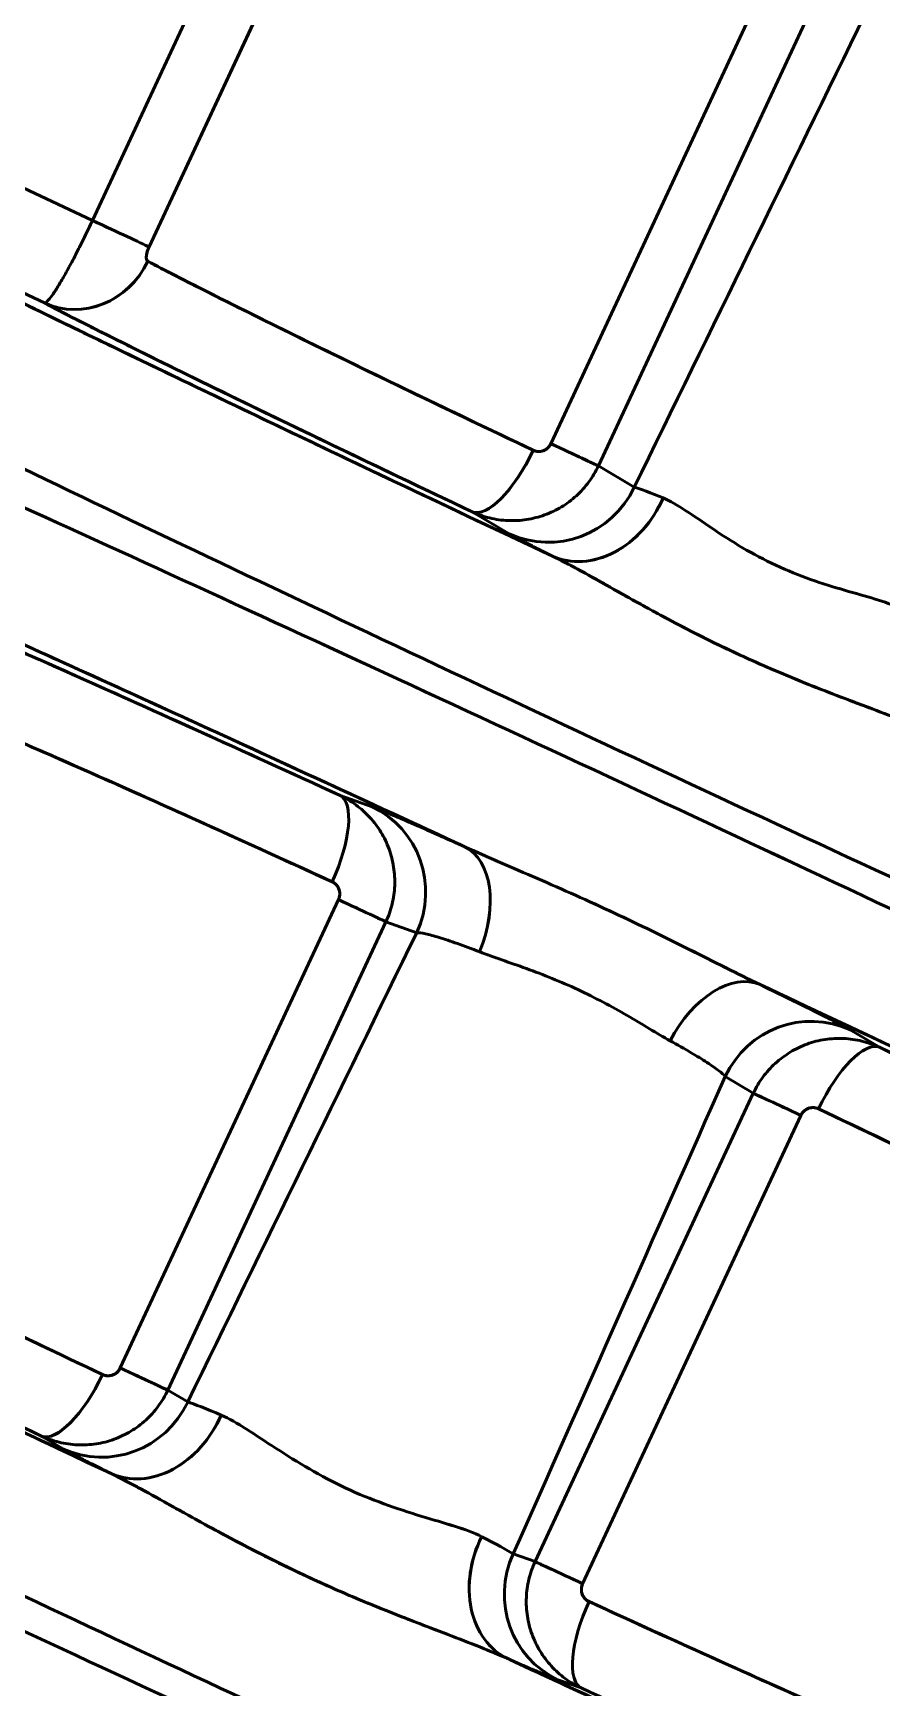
# Model space of a CAD drawing. Header units: millimetres. Extents: x -142 to 142, y -208 to 161.
# Drawn here: x -104.84 to -98.6, y -150.39 to -138.22 of the extents above; entities that cross this region are included whole.
import ezdxf

# ---------------------------------------------------------------- set-up
doc = ezdxf.new("R2010")
doc.units = ezdxf.units.MM
doc.layers.add('1', color=7, linetype='Continuous', true_color=0xffffff)

msp = doc.modelspace()

# ---------------------------------------------------------------- linework, layer by layer
at = {"layer": '1', "color": 251, "linetype": 'Continuous', "lineweight": 50}
for p, q in [((-102.852, -136.261, -1.492), (-104.406, -139.593, -1.492)), ((-104.406, -139.593, 1.492), (-102.852, -136.261, 1.492)), ((-103.989, -139.787, 1.878), (-102.436, -136.456, 1.878)), ((-102.436, -136.456, -1.878), (-103.989, -139.787, -1.878)), ((-99.426, -137.79, 5.17), (-101.032, -141.235, 5.17)), ((-101.032, -141.235, -5.17), (-99.426, -137.79, -5.17)), ((-99.076, -137.954, 5.629), (-100.682, -141.398, 5.629)), ((-100.682, -141.398, -5.629), (-99.076, -137.954, -5.629)), ((-105.983, -138.851, 1.184), (-104.406, -139.593, 1.492)), ((-105.983, -138.851, -1.184), (-104.406, -139.593, -1.492)), ((-106.389, -139.434, -1.861), (-104.76, -140.2, -2.179)), ((-106.389, -139.434, 1.861), (-104.76, -140.2, 2.179)), ((-100.682, -141.398, 5.629), (-100.418, -141.555, 7.362)), ((-100.418, -141.555, -7.362), (-100.682, -141.398, -5.629)), ((-101.339, -141.898, -7.472), (-101.611, -141.736, -5.682)), ((-101.611, -141.736, 5.682), (-101.339, -141.898, 7.472)), ((-102.348, -143.905, 7.097), (-102.584, -143.822, 5.682)), ((-102.584, -143.822, -5.682), (-102.348, -143.905, -7.097)), ((-104.202, -148.032, -5.17), (-102.596, -144.588, -5.17)), ((-102.596, -144.588, 5.17), (-104.202, -148.032, 5.17)), ((-102.246, -144.751, 5.629), (-103.852, -148.195, 5.629)), ((-103.852, -148.195, -5.629), (-102.246, -144.751, -5.629)), ((-102.019, -144.831, 6.988), (-102.246, -144.751, 5.629)), ((-102.246, -144.751, -5.629), (-102.019, -144.831, -6.988)), ((-98.613, -145.674, 5.682), (-98.828, -145.546, 7.097)), ((-98.828, -145.546, -7.097), (-98.613, -145.674, -5.682)), ((-99.749, -145.889, -6.988), (-99.542, -146.012, -5.629)), ((-99.542, -146.012, 5.629), (-99.749, -145.889, 6.988)), ((-99.542, -146.012, -5.629), (-101.148, -149.456, -5.629)), ((-101.148, -149.456, 5.629), (-99.542, -146.012, 5.629)), ((-99.192, -146.175, -5.17), (-100.798, -149.619, -5.17)), ((-100.798, -149.619, 5.17), (-99.192, -146.175, 5.17)), ((-103.852, -148.195, 5.629), (-103.705, -148.282, 6.593)), ((-103.705, -148.282, -6.593), (-103.852, -148.195, -5.629)), ((-104.781, -148.533, 5.682), (-104.626, -148.625, 6.702)), ((-104.626, -148.625, -6.702), (-104.781, -148.533, -5.682)), ((-101.148, -149.456, -5.629), (-101.309, -149.4, -6.593)), ((-101.309, -149.4, 6.593), (-101.148, -149.456, 5.629)), ((-100.81, -150.385, -5.682), (-100.98, -150.325, -6.702)), ((-100.98, -150.325, 6.702), (-100.81, -150.385, 5.682))]:
    msp.add_line(p, q, dxfattribs=at)
at = {"layer": '1', "color": 251, "linetype": 'Continuous', "lineweight": 50, "extrusion": (0.422618, 0.906308, -5.3707e-15)}
msp.add_arc((35.733, 2.083, -170.638), 0.6, 199.9626, 260, dxfattribs=at)
at = {"layer": '1', "color": 251, "linetype": 'Continuous', "lineweight": 50, "extrusion": (-0.42261, -0.906312, -2.5651e-05)}
msp.add_arc((-35.735, -2.078, 170.638), 0.6, 19.9626, 80, dxfattribs=at)
at = {"layer": '1', "color": 251, "linetype": 'Continuous', "lineweight": 50, "extrusion": (-0.318367, 0.166425, -0.933244)}
msp.add_arc((172.181, 26.84, 7.986), 0.6, 267.5751, 357.2162, dxfattribs=at)
at = {"layer": '1', "color": 251, "linetype": 'Continuous', "lineweight": 50, "extrusion": (0.318365, -0.16643, -0.933244)}
msp.add_arc((-172.181, -26.838, -7.985), 0.6, 87.5743, 177.2154, dxfattribs=at)
at = {"layer": '1', "color": 251, "linetype": 'Continuous', "lineweight": 50, "extrusion": (-0.843164, 0.400091, -0.359167)}
for centre in [(171.012, 16.463, 26.927), (178.511, 16.445, 26.88)]:
    msp.add_arc(centre, 0.6, 269.8618, 358.9285, dxfattribs=at)
at = {"layer": '1', "color": 251, "linetype": 'Continuous', "lineweight": 50, "extrusion": (0.843162, -0.400095, -0.359167)}
for centre in [(-171.012, -16.462, -26.926), (-178.512, -16.444, -26.879)]:
    msp.add_arc(centre, 0.6, 89.8617, 178.9284, dxfattribs=at)
at = {"layer": '1', "color": 251, "linetype": 'Continuous', "lineweight": 50, "extrusion": (-0.422635, -0.9063, -6.83168e-06)}
for centre in [(-32.079, 5.735, 170.701), (-32.079, 5.735, 178.201)]:
    msp.add_arc(centre, 0.6, 289.9626, 350, dxfattribs=at)
at = {"layer": '1', "color": 251, "linetype": 'Continuous', "lineweight": 50, "extrusion": (0.422618, 0.906308, -1.66395e-14)}
for centre, start, end in [((32.083, -5.733, -170.7), 109.9626, 170), ((32.083, -5.733, -178.2), 109.9626, 170), ((27.917, 5.733, -178.2), 289.9626, 350)]:
    msp.add_arc(centre, 0.6, start, end, dxfattribs=at)
at = {"layer": '1', "color": 251, "linetype": 'Continuous', "lineweight": 50, "extrusion": (-0.150092, 0.088953, 0.984662)}
for centre, start, end in [((173.04, -15.979, -4.769), 5.7409, 95.5673), ((176.292, -9.339, 8.875), 185.7409, 275.5674), ((180.504, -15.251, -4.117), 5.7409, 95.5673)]:
    msp.add_arc(centre, 0.7, start, end, dxfattribs=at)
at = {"layer": '1', "color": 251, "linetype": 'Continuous', "lineweight": 50, "extrusion": (0.150092, -0.088953, 0.984662)}
for centre, start, end in [((-173.04, 15.979, 4.769), 185.7409, 275.5673), ((-176.292, 9.339, -8.875), 5.7409, 95.5674), ((-180.504, 15.251, 4.117), 185.7409, 275.5673)]:
    msp.add_arc(centre, 0.7, start, end, dxfattribs=at)
at = {"layer": '1', "color": 251, "linetype": 'Continuous', "lineweight": 50, "extrusion": (-0.539805, 0.26709, 0.798295)}
msp.add_arc((171.428, -27.002, 9.969), 0.7, 1.6605, 93.6542, dxfattribs=at)
at = {"layer": '1', "color": 251, "linetype": 'Continuous', "lineweight": 50, "extrusion": (0.539816, -0.267104, 0.798282)}
msp.add_arc((-171.429, 27, -9.968), 0.7, 181.6606, 273.6548, dxfattribs=at)
at = {"layer": '1', "color": 251, "linetype": 'Continuous', "lineweight": 50, "extrusion": (0.848465, -0.388724, 0.359167)}
msp.add_arc((-174.08, 17.296, -29.091), 0.6, 269.8617, 358.9284, dxfattribs=at)
at = {"layer": '1', "color": 251, "linetype": 'Continuous', "lineweight": 50, "extrusion": (-0.848463, 0.388728, 0.359167)}
msp.add_arc((174.081, -17.295, 29.09), 0.6, 89.8618, 178.9285, dxfattribs=at)
at = {"layer": '1', "color": 251, "linetype": 'Continuous', "lineweight": 50, "extrusion": (-0.164619, 0.057799, -0.984662)}
for centre, start, end in [((170.381, 49.454, 1.543), 185.7409, 275.5674), ((174.593, 43.541, 14.534), 5.7409, 95.5673)]:
    msp.add_arc(centre, 0.7, start, end, dxfattribs=at)
at = {"layer": '1', "color": 251, "linetype": 'Continuous', "lineweight": 50, "extrusion": (0.164619, -0.057799, -0.984662)}
for centre, start, end in [((-170.381, -49.454, -1.543), 5.7409, 95.5674), ((-174.593, -43.541, -14.534), 185.7409, 275.5673)]:
    msp.add_arc(centre, 0.7, start, end, dxfattribs=at)
at = {"layer": '1', "color": 251, "linetype": 'Continuous', "lineweight": 50, "extrusion": (-0.721648, 0.324735, -0.611369)}
msp.add_arc((173.918, 27.109, 21.451), 0.7, 181.2636, 266.7273, dxfattribs=at)
at = {"layer": '1', "color": 251, "linetype": 'Continuous', "lineweight": 50, "extrusion": (0.721643, -0.324733, -0.611375)}
msp.add_arc((-173.918, -27.109, -21.451), 0.7, 1.2646, 86.7276, dxfattribs=at)
at = {"layer": '1', "color": 251, "linetype": 'Continuous', "lineweight": 50, "extrusion": (0.422601, 0.906316, 6.83168e-06)}
msp.add_arc((32.086, -5.732, -174.399), 0.6, 109.9626, 170, dxfattribs=at)
at = {"layer": '1', "color": 251, "linetype": 'Continuous', "lineweight": 50, "extrusion": (-0.422618, -0.906308, -1.66395e-14)}
for centre, start, end in [((-32.083, 5.733, 174.4), 289.9626, 350), ((-27.917, -5.733, 174.4), 109.9626, 170)]:
    msp.add_arc(centre, 0.6, start, end, dxfattribs=at)
at = {"layer": '1', "color": 251, "linetype": 'Continuous', "lineweight": 50, "extrusion": (-0.712623, 0.344076, 0.611375)}
msp.add_arc((174.727, -9.57, 26.026), 0.7, 181.2646, 266.7276, dxfattribs=at)
at = {"layer": '1', "color": 251, "linetype": 'Continuous', "lineweight": 50, "extrusion": (0.712628, -0.344078, 0.611369)}
msp.add_arc((-174.727, 9.57, -26.026), 0.7, 1.2636, 86.7273, dxfattribs=at)
at = {"layer": '1', "color": 251, "linetype": 'Continuous', "lineweight": 50, "extrusion": (-0.843162, 0.400095, -0.359167)}
msp.add_arc((174.484, 4.254, 26.904), 0.6, 89.8617, 178.9284, dxfattribs=at)
at = {"layer": '1', "color": 251, "linetype": 'Continuous', "lineweight": 50, "extrusion": (0.843164, -0.400091, -0.359167)}
msp.add_arc((-174.484, -4.254, -26.905), 0.6, 269.8618, 358.9285, dxfattribs=at)
at = {"layer": '1', "color": 251, "linetype": 'Continuous', "lineweight": 50, "extrusion": (0.422635, 0.9063, -6.83168e-06)}
msp.add_arc((27.914, 5.732, -174.4), 0.6, 289.9626, 350, dxfattribs=at)
at = {"layer": '1', "color": 251, "linetype": 'Continuous', "lineweight": 50, "extrusion": (-0.550559, 0.271931, 0.789265)}
msp.add_arc((178.897, -26.465, 10.937), 0.7, 1.6286, 93.6819, dxfattribs=at)
at = {"layer": '1', "color": 251, "linetype": 'Continuous', "lineweight": 50, "extrusion": (0.55057, -0.271942, 0.789253)}
msp.add_arc((-178.897, 26.463, -10.936), 0.7, 181.6287, 273.6823, dxfattribs=at)
at = {"layer": '1', "color": 251, "linetype": 'Continuous', "lineweight": 50, "extrusion": (-0.562219, 0.24696, -0.789253)}
msp.add_arc((177.551, 20.88, 25.899), 0.7, 1.6287, 93.6823, dxfattribs=at)
at = {"layer": '1', "color": 251, "linetype": 'Continuous', "lineweight": 50, "extrusion": (0.562203, -0.246959, -0.789265)}
msp.add_arc((-177.551, -20.879, -25.897), 0.7, 181.6286, 273.6819, dxfattribs=at)
at = {"layer": '1', "color": 251, "linetype": 'Continuous', "lineweight": 50, "extrusion": (-0.422601, -0.906316, 6.83168e-06)}
msp.add_arc((-27.921, -5.735, 178.2), 0.6, 109.9626, 170, dxfattribs=at)
at = {"layer": '1', "color": 251, "linetype": 'Continuous', "lineweight": 50, "extrusion": (0.848463, -0.388728, 0.359167)}
msp.add_arc((-178.108, 5.105, -29.115), 0.6, 89.8618, 178.9285, dxfattribs=at)
at = {"layer": '1', "color": 251, "linetype": 'Continuous', "lineweight": 50, "extrusion": (-0.848465, 0.388724, 0.359167)}
msp.add_arc((178.108, -5.105, 29.116), 0.6, 269.8617, 358.9284, dxfattribs=at)
at = {"layer": '1', "color": 251, "linetype": 'Continuous', "lineweight": 50}
for points, knots in [([(-106.007, -132.501), (-106.011, -132.511, -0.659), (-105.9, -132.585, -1.977), (-105.219, -132.946, -4.511), (-103.545, -133.776, -7.303), (-100.52, -135.224, -9.541), (-96.942, -136.908, -10.327), (-93.353, -138.567, -9.541), (-90.3, -139.953, -7.303), (-88.587, -140.701, -4.511), (-87.874, -140.991, -1.977), (-87.745, -141.028, -0.659), (-87.74, -141.019, 0)], [0, 0, 0, 0, 0.0625, 0.125, 0.25, 0.375, 0.5, 0.625, 0.75, 0.875, 0.9375, 1, 1, 1, 1]), ([(-87.74, -141.019, 0), (-87.745, -141.028, 0.659), (-87.874, -140.991, 1.977), (-88.587, -140.702, 4.511), (-90.3, -139.953, 7.303), (-93.353, -138.567, 9.541), (-96.942, -136.908, 10.327), (-100.521, -135.225, 9.541), (-103.545, -133.776, 7.303), (-105.219, -132.946, 4.511), (-105.9, -132.585, 1.977), (-106.011, -132.511, 0.659), (-106.007, -132.501)], [0, 0, 0, 0, 0.0625, 0.125, 0.25, 0.375, 0.5, 0.625, 0.75, 0.875, 0.9375, 1, 1, 1, 1]), ([(-87.991, -141.454, 0), (-87.985, -141.445, -0.657), (-88.093, -141.372, -1.972), (-88.767, -141.014, -4.502), (-90.433, -140.188, -7.289), (-93.447, -138.745, -9.525), (-97.016, -137.066, -10.311), (-100.596, -135.411, -9.525), (-103.64, -134.029, -7.289), (-105.343, -133.285, -4.502), (-106.05, -132.998, -1.972), (-106.175, -132.963, -0.657), (-106.179, -132.972)], [0, 0, 0, 0, 0.0625, 0.125, 0.25, 0.375, 0.5, 0.625, 0.75, 0.875, 0.9375, 1, 1, 1, 1]), ([(-106.179, -132.972), (-106.175, -132.963, 0.657), (-106.05, -132.998, 1.972), (-105.343, -133.285, 4.502), (-103.64, -134.029, 7.289), (-100.596, -135.411, 9.525), (-97.016, -137.066, 10.311), (-93.447, -138.744, 9.525), (-90.433, -140.188, 7.289), (-88.767, -141.014, 4.502), (-88.093, -141.372, 1.972), (-87.985, -141.445, 0.657), (-87.991, -141.454, 0)], [0, 0, 0, 0, 0.0625, 0.125, 0.25, 0.375, 0.5, 0.625, 0.75, 0.875, 0.9375, 1, 1, 1, 1]), ([(-108.582, -139.576), (-108.586, -139.585, -0.616), (-108.482, -139.654, -1.848), (-107.845, -139.991, -4.218), (-106.28, -140.767, -6.827), (-103.452, -142.121, -8.92), (-100.107, -143.694, -9.655), (-96.752, -145.245, -8.92), (-93.897, -146.541, -6.827), (-92.296, -147.242, -4.218), (-91.629, -147.513, -1.848), (-91.509, -147.548, -0.616), (-91.504, -147.539, 0)], [0, 0, 0, 0, 0.0625, 0.125, 0.25, 0.375, 0.5, 0.625, 0.75, 0.875, 0.9375, 1, 1, 1, 1]), ([(-91.504, -147.539, 0), (-91.509, -147.548, 0.616), (-91.629, -147.513, 1.848), (-92.296, -147.242, 4.218), (-93.897, -146.541, 6.827), (-96.752, -145.245, 8.92), (-100.107, -143.694, 9.655), (-103.452, -142.121, 8.92), (-106.28, -140.767, 6.827), (-107.845, -139.991, 4.218), (-108.482, -139.654, 1.848), (-108.586, -139.585, 0.616), (-108.582, -139.576)], [0, 0, 0, 0, 0.0625, 0.125, 0.25, 0.375, 0.5, 0.625, 0.75, 0.875, 0.9375, 1, 1, 1, 1]), ([(-101.162, -141.283, 5.133), (-101.48, -141.132, 4.998), (-102.09, -140.841, 4.654), (-102.896, -140.45, 3.936), (-103.556, -140.122, 3.037), (-103.875, -139.959, 2.338), (-103.999, -139.893, 1.974)], [0, 0, 0, 0, 0.246181, 0.491368, 0.745049, 1, 1, 1, 1]), ([(-103.999, -139.893, -1.974), (-103.88, -139.956, -2.324), (-103.575, -140.113, -2.999), (-102.932, -140.432, -3.896), (-102.123, -140.825, -4.634), (-101.491, -141.127, -4.993), (-101.162, -141.283, -5.133)], [0, 0, 0, 0, 0.245033, 0.490677, 0.745179, 1, 1, 1, 1]), ([(-91.755, -147.974, 0), (-91.75, -147.965, -0.614), (-91.851, -147.897, -1.843), (-92.481, -147.563, -4.207), (-94.038, -146.792, -6.813), (-96.855, -145.443, -8.902), (-100.191, -143.874, -9.636), (-103.536, -142.327, -8.902), (-106.381, -141.036, -6.813), (-107.973, -140.339, -4.207), (-108.634, -140.072, -1.843), (-108.751, -140.038, -0.614), (-108.754, -140.047)], [0, 0, 0, 0, 0.0625, 0.125, 0.25, 0.375, 0.5, 0.625, 0.75, 0.875, 0.9375, 1, 1, 1, 1]), ([(-108.754, -140.047), (-108.751, -140.038, 0.614), (-108.634, -140.072, 1.843), (-107.973, -140.339, 4.207), (-106.381, -141.036, 6.813), (-103.537, -142.327, 8.902), (-100.191, -143.874, 9.636), (-96.855, -145.442, 8.902), (-94.038, -146.791, 6.813), (-92.481, -147.564, 4.207), (-91.851, -147.897, 1.843), (-91.75, -147.965, 0.614), (-91.755, -147.974, 0)], [0, 0, 0, 0, 0.0625, 0.125, 0.25, 0.375, 0.5, 0.625, 0.75, 0.875, 0.9375, 1, 1, 1, 1]), ([(-98.269, -143.345, -8.292), (-98.276, -143.342, -8.298), (-98.29, -143.336, -8.311), (-98.318, -143.323, -8.335), (-98.371, -143.301, -8.376), (-98.483, -143.255, -8.457), (-98.738, -143.158, -8.602), (-99.13, -143.012, -8.741), (-99.59, -142.816, -8.801), (-100.092, -142.573, -8.772), (-100.505, -142.342, -8.641), (-100.831, -142.158, -8.45), (-100.961, -142.092, -8.342), (-101.021, -142.061, -8.292)], [0, 0, 0, 0, 0.009035, 0.018114, 0.036416, 0.073749, 0.152463, 0.320336, 0.47686, 0.613395, 0.833794, 0.922583, 1, 1, 1, 1]), ([(-101.021, -142.061, 8.292), (-101.014, -142.065, 8.298), (-101, -142.071, 8.311), (-100.972, -142.085, 8.335), (-100.922, -142.111, 8.376), (-100.815, -142.168, 8.457), (-100.576, -142.301, 8.602), (-100.212, -142.507, 8.741), (-99.767, -142.734, 8.801), (-99.257, -142.962, 8.772), (-98.815, -143.13, 8.641), (-98.464, -143.261, 8.45), (-98.331, -143.318, 8.342), (-98.269, -143.345, 8.292)], [0, 0, 0, 0, 0.009035, 0.018114, 0.036416, 0.073749, 0.152463, 0.320336, 0.47686, 0.613395, 0.833794, 0.922583, 1, 1, 1, 1]), ([(-105.53, -143.177, 1.974), (-105.405, -143.229, 2.327), (-105.086, -143.362, 3.006), (-104.425, -143.651, 3.903), (-103.604, -144.019, 4.638), (-102.971, -144.306, 4.994), (-102.642, -144.457, 5.133)], [0, 0, 0, 0, 0.246643, 0.493788, 0.74718, 1, 1, 1, 1]), ([(-102.642, -144.457, -5.133), (-102.964, -144.31, -4.997), (-103.583, -144.028, -4.651), (-104.402, -143.662, -3.928), (-105.074, -143.368, -3.029), (-105.402, -143.23, -2.335), (-105.53, -143.177, -1.974)], [0, 0, 0, 0, 0.247167, 0.494708, 0.747725, 1, 1, 1, 1]), ([(-99.491, -145.213, 8.326), (-99.575, -145.173, 8.372), (-99.746, -145.089, 8.454), (-100.013, -144.954, 8.54), (-100.288, -144.818, 8.593), (-100.568, -144.684, 8.61), (-100.851, -144.555, 8.593), (-101.132, -144.432, 8.541), (-101.361, -144.334, 8.468), (-101.516, -144.266, 8.402), (-101.592, -144.232, 8.365), (-101.629, -144.216, 8.346), (-101.651, -144.206, 8.334), (-101.661, -144.201, 8.329), (-101.666, -144.199, 8.326)], [0, 0, 0, 0, 0.125, 0.25, 0.375, 0.5, 0.625, 0.75, 0.875, 0.9375, 0.96875, 0.984375, 0.992188, 1, 1, 1, 1]), ([(-101.666, -144.199, -8.326), (-101.582, -144.237, -8.372), (-101.407, -144.314, -8.454), (-101.132, -144.432, -8.54), (-100.851, -144.555, -8.593), (-100.569, -144.684, -8.61), (-100.288, -144.818, -8.593), (-100.013, -144.954, -8.541), (-99.791, -145.066, -8.468), (-99.639, -145.141, -8.402), (-99.565, -145.178, -8.365), (-99.528, -145.196, -8.346), (-99.507, -145.206, -8.334), (-99.497, -145.211, -8.329), (-99.491, -145.213, -8.326)], [0, 0, 0, 0, 0.125, 0.25, 0.375, 0.5, 0.625, 0.75, 0.875, 0.9375, 0.96875, 0.984375, 0.992188, 1, 1, 1, 1]), ([(-96.225, -147.516, -1.974), (-96.346, -147.453, -2.329), (-96.654, -147.295, -3.008), (-97.298, -146.975, -3.901), (-98.104, -146.583, -4.635), (-98.731, -146.283, -4.992), (-99.062, -146.126, -5.133)], [0, 0, 0, 0, 0.248439, 0.49387, 0.744149, 1, 1, 1, 1]), ([(-99.062, -146.126, 5.133), (-98.741, -146.279, 4.996), (-98.129, -146.572, 4.651), (-97.324, -146.962, 3.931), (-96.666, -147.288, 3.033), (-96.349, -147.451, 2.338), (-96.225, -147.516, 1.974)], [0, 0, 0, 0, 0.248216, 0.493668, 0.745462, 1, 1, 1, 1]), ([(-111.157, -146.65), (-111.16, -146.659, -0.573), (-111.063, -146.723, -1.719), (-110.471, -147.036, -3.924), (-109.015, -147.758, -6.352), (-106.384, -149.017, -8.299), (-103.272, -150.481, -8.982), (-100.15, -151.924, -8.299), (-97.494, -153.13, -6.352), (-96.005, -153.782, -3.924), (-95.385, -154.034, -1.719), (-95.273, -154.067, -0.573), (-95.268, -154.059, 0)], [0, 0, 0, 0, 0.0625, 0.125, 0.25, 0.375, 0.5, 0.625, 0.75, 0.875, 0.9375, 1, 1, 1, 1]), ([(-95.268, -154.059, 0), (-95.273, -154.067, 0.573), (-95.385, -154.034, 1.719), (-96.005, -153.782, 3.924), (-97.494, -153.13, 6.352), (-100.15, -151.924, 8.299), (-103.272, -150.481, 8.982), (-106.384, -149.017, 8.299), (-109.015, -147.758, 6.352), (-110.471, -147.036, 3.924), (-111.063, -146.723, 1.719), (-111.16, -146.659, 0.573), (-111.157, -146.65)], [0, 0, 0, 0, 0.0625, 0.125, 0.25, 0.375, 0.5, 0.625, 0.75, 0.875, 0.9375, 1, 1, 1, 1]), ([(-104.332, -148.081, 5.133), (-104.65, -147.93, 4.998), (-105.258, -147.639, 4.655), (-106.063, -147.248, 3.938), (-106.724, -146.92, 3.04), (-107.044, -146.756, 2.34), (-107.168, -146.691, 1.974)], [0, 0, 0, 0, 0.245969, 0.490401, 0.744218, 1, 1, 1, 1]), ([(-107.168, -146.691, -1.974), (-107.05, -146.753, -2.323), (-106.746, -146.91, -2.997), (-106.104, -147.228, -3.893), (-105.294, -147.621, -4.633), (-104.662, -147.924, -4.992), (-104.332, -148.081, -5.133)], [0, 0, 0, 0, 0.244474, 0.489608, 0.74449, 1, 1, 1, 1]), ([(-95.519, -154.494, 0), (-95.515, -154.486, -0.571), (-95.609, -154.423, -1.714), (-96.195, -154.113, -3.913), (-97.643, -153.395, -6.336), (-100.263, -152.141, -8.279), (-103.365, -150.682, -8.962), (-106.477, -149.243, -8.279), (-109.122, -148.042, -6.336), (-110.603, -147.394, -3.913), (-111.217, -147.145, -1.714), (-111.326, -147.113, -0.571), (-111.329, -147.121)], [0, 0, 0, 0, 0.0625, 0.125, 0.25, 0.375, 0.5, 0.625, 0.75, 0.875, 0.9375, 1, 1, 1, 1]), ([(-111.329, -147.121), (-111.326, -147.113, 0.571), (-111.217, -147.145, 1.714), (-110.603, -147.394, 3.913), (-109.122, -148.042, 6.336), (-106.477, -149.243, 8.279), (-103.365, -150.682, 8.962), (-100.263, -152.141, 8.279), (-97.643, -153.395, 6.336), (-96.195, -154.113, 3.913), (-95.609, -154.423, 1.714), (-95.515, -154.486, 0.571), (-95.519, -154.494, 0)], [0, 0, 0, 0, 0.0625, 0.125, 0.25, 0.375, 0.5, 0.625, 0.75, 0.875, 0.9375, 1, 1, 1, 1]), ([(-101.35, -150.17, -7.607), (-101.417, -150.141, -7.66), (-101.554, -150.083, -7.77), (-101.873, -149.961, -7.944), (-102.293, -149.801, -8.091), (-102.779, -149.592, -8.147), (-103.302, -149.337, -8.111), (-103.73, -149.099, -7.97), (-104.07, -148.909, -7.77), (-104.205, -148.841, -7.658), (-104.269, -148.809, -7.607)], [0, 0, 0, 0, 0.078289, 0.160646, 0.331951, 0.486546, 0.620547, 0.836743, 0.923808, 1, 1, 1, 1]), ([(-104.269, -148.809, 7.607), (-104.204, -148.842, 7.66), (-104.071, -148.909, 7.77), (-103.773, -149.075, 7.944), (-103.38, -149.294, 8.091), (-102.907, -149.532, 8.147), (-102.376, -149.769, 8.111), (-101.918, -149.944, 7.97), (-101.555, -150.082, 7.77), (-101.415, -150.142, 7.658), (-101.35, -150.17, 7.607)], [0, 0, 0, 0, 0.078289, 0.160646, 0.331951, 0.486546, 0.620547, 0.836743, 0.923808, 1, 1, 1, 1]), ([(-100.751, -149.75, -5.133), (-100.431, -149.897, -4.998), (-99.818, -150.175, -4.655), (-99.002, -150.54, -3.94), (-98.326, -150.837, -3.042), (-97.994, -150.976, -2.341), (-97.863, -151.03, -1.974)], [0, 0, 0, 0, 0.246209, 0.489623, 0.743213, 1, 1, 1, 1]), ([(-97.863, -151.03, 1.974), (-97.988, -150.979, 2.322), (-98.303, -150.846, 2.997), (-98.96, -150.559, 3.895), (-99.784, -150.191, 4.634), (-100.421, -149.902, 4.993), (-100.751, -149.75, 5.133)], [0, 0, 0, 0, 0.243764, 0.490546, 0.74563, 1, 1, 1, 1])]:
    msp.add_open_spline(points, degree=3, knots=knots, dxfattribs=at)
for points in [[(-105.983, -138.851, -1.184), (-105.581, -137.691, -1.162), (-105.178, -136.532, -1.14), (-104.776, -135.372, -1.118)], [(-105.983, -138.851, 1.184), (-105.581, -137.691, 1.162), (-105.178, -136.532, 1.14), (-104.776, -135.372, 1.118)], [(-100.418, -141.555, 7.362), (-99.852, -140.396, 7.495), (-99.286, -139.237, 7.627), (-98.72, -138.079, 7.76)], [(-100.418, -141.555, -7.362), (-99.852, -140.396, -7.495), (-99.286, -139.237, -7.627), (-98.72, -138.079, -7.76)], [(-107.106, -139.094, -1.526), (-107.067, -139.117, -1.772), (-106.969, -139.172, -2.256), (-106.769, -139.278, -2.953), (-106.517, -139.409, -3.624), (-106.211, -139.564, -4.271), (-105.858, -139.74, -4.882), (-105.462, -139.936, -5.452), (-105.014, -140.155, -5.993), (-104.49, -140.41, -6.523), (-103.852, -140.717, -7.05), (-103.07, -141.092, -7.558), (-102.122, -141.542, -8.003), (-101.405, -141.881, -8.215), (-101.021, -142.061, -8.292)], [(-101.021, -142.061, 8.292), (-101.36, -141.902, 8.224), (-101.992, -141.604, 8.044), (-102.821, -141.21, 7.684), (-103.524, -140.875, 7.273), (-104.121, -140.588, 6.836), (-104.637, -140.339, 6.38), (-105.095, -140.115, 5.9), (-105.513, -139.911, 5.383), (-105.892, -139.723, 4.827), (-106.229, -139.555, 4.235), (-106.52, -139.407, 3.614), (-106.764, -139.281, 2.967), (-106.962, -139.176, 2.287), (-107.064, -139.118, 1.786), (-107.106, -139.094, 1.526)], [(-104.76, -140.2, 2.179), (-104.756, -140.201, 2.134), (-104.744, -140.195, 2.043), (-104.716, -140.163, 1.914), (-104.678, -140.108, 1.794), (-104.632, -140.033, 1.689), (-104.58, -139.94, 1.604), (-104.523, -139.833, 1.54), (-104.464, -139.716, 1.501), (-104.425, -139.634, 1.492), (-104.406, -139.593, 1.492)], [(-104.406, -139.593, -1.492), (-104.425, -139.634, -1.492), (-104.464, -139.716, -1.501), (-104.523, -139.833, -1.54), (-104.58, -139.94, -1.604), (-104.632, -140.033, -1.689), (-104.678, -140.108, -1.794), (-104.716, -140.163, -1.914), (-104.744, -140.195, -2.043), (-104.756, -140.201, -2.134), (-104.76, -140.2, -2.179)], [(-103.999, -139.893, 1.974), (-104.001, -139.892, 1.967), (-104.005, -139.888, 1.953), (-104.009, -139.88, 1.936), (-104.01, -139.87, 1.922), (-104.01, -139.86, 1.91), (-104.009, -139.849, 1.9), (-104.007, -139.839, 1.893), (-104.005, -139.829, 1.888), (-104.002, -139.819, 1.884), (-103.998, -139.809, 1.88), (-103.994, -139.799, 1.878), (-103.991, -139.791, 1.878), (-103.989, -139.787, 1.878)], [(-103.989, -139.787, -1.878), (-103.994, -139.797, -1.878), (-104.001, -139.815, -1.881), (-104.008, -139.842, -1.894), (-104.011, -139.866, -1.915), (-104.008, -139.884, -1.942), (-104.003, -139.891, -1.963), (-103.999, -139.893, -1.974)], [(-104.76, -140.2, -2.179), (-104.626, -140.27, -2.573), (-104.288, -140.442, -3.314), (-103.593, -140.785, -4.291), (-102.672, -141.231, -5.133), (-101.982, -141.56, -5.524), (-101.611, -141.736, -5.682)], [(-101.611, -141.736, 5.682), (-101.97, -141.566, 5.53), (-102.642, -141.245, 5.148), (-103.518, -140.822, 4.374), (-104.269, -140.452, 3.356), (-104.619, -140.274, 2.591), (-104.76, -140.2, 2.179)], [(-101.032, -141.235, 5.17), (-101.034, -141.238, 5.17), (-101.037, -141.244, 5.169), (-101.043, -141.253, 5.169), (-101.051, -141.263, 5.168), (-101.061, -141.272, 5.166), (-101.072, -141.279, 5.163), (-101.084, -141.286, 5.16), (-101.096, -141.29, 5.157), (-101.108, -141.292, 5.153), (-101.119, -141.293, 5.15), (-101.13, -141.292, 5.146), (-101.14, -141.291, 5.142), (-101.151, -141.288, 5.138), (-101.159, -141.285, 5.135), (-101.162, -141.283, 5.133)], [(-101.162, -141.283, -5.133), (-101.156, -141.286, -5.136), (-101.143, -141.291, -5.141), (-101.125, -141.293, -5.148), (-101.108, -141.292, -5.153), (-101.093, -141.289, -5.158), (-101.08, -141.284, -5.161), (-101.07, -141.278, -5.164), (-101.06, -141.271, -5.166), (-101.052, -141.264, -5.167), (-101.045, -141.256, -5.169), (-101.038, -141.246, -5.169), (-101.034, -141.239, -5.17), (-101.032, -141.235, -5.17)], [(-108.15, -141.312, 1.228), (-108.113, -141.324, 1.492), (-108.019, -141.358, 2.01), (-107.816, -141.439, 2.753), (-107.556, -141.546, 3.464), (-107.238, -141.681, 4.149), (-106.865, -141.843, 4.799), (-106.444, -142.027, 5.404), (-105.97, -142.238, 5.973), (-105.412, -142.487, 6.529), (-104.728, -142.795, 7.082), (-103.881, -143.18, 7.611), (-102.852, -143.651, 8.062), (-102.079, -144.008, 8.26), (-101.666, -144.199, 8.326)], [(-101.666, -144.199, -8.326), (-102.032, -144.03, -8.268), (-102.717, -143.714, -8.099), (-103.617, -143.301, -7.736), (-104.378, -142.954, -7.311), (-105.02, -142.664, -6.855), (-105.569, -142.417, -6.379), (-106.054, -142.2, -5.877), (-106.495, -142.005, -5.335), (-106.896, -141.829, -4.748), (-107.25, -141.676, -4.125), (-107.553, -141.548, -3.471), (-107.804, -141.444, -2.788), (-108.007, -141.363, -2.06), (-108.11, -141.325, -1.514), (-108.15, -141.312, -1.228)], [(-101.611, -141.736, -5.682), (-101.57, -141.755, -5.678), (-101.483, -141.785, -5.67), (-101.347, -141.805, -5.659), (-101.21, -141.797, -5.649), (-101.076, -141.763, -5.641), (-100.952, -141.704, -5.634), (-100.841, -141.621, -5.63), (-100.749, -141.519, -5.628), (-100.702, -141.439, -5.629), (-100.682, -141.398, -5.629)], [(-100.682, -141.398, 5.629), (-100.702, -141.439, 5.629), (-100.749, -141.519, 5.628), (-100.841, -141.621, 5.63), (-100.952, -141.704, 5.634), (-101.076, -141.763, 5.641), (-101.21, -141.797, 5.649), (-101.347, -141.805, 5.659), (-101.483, -141.785, 5.67), (-101.57, -141.755, 5.678), (-101.611, -141.736, 5.682)], [(-100.206, -141.634, -7.884), (-100.293, -141.598, -7.759), (-100.379, -141.564, -7.585), (-100.418, -141.555, -7.362)], [(-100.418, -141.555, 7.362), (-100.379, -141.564, 7.585), (-100.293, -141.598, 7.759), (-100.206, -141.634, 7.884)], [(-98.466, -142.446, -7.884), (-98.515, -142.42, -7.958), (-98.638, -142.377, -8.093), (-98.867, -142.315, -8.242), (-99.12, -142.237, -8.334), (-99.379, -142.133, -8.366), (-99.625, -142.002, -8.334), (-99.848, -141.858, -8.242), (-100.042, -141.722, -8.093), (-100.154, -141.656, -7.958), (-100.206, -141.634, -7.884)], [(-100.206, -141.634, 7.884), (-100.154, -141.656, 7.958), (-100.042, -141.722, 8.093), (-99.848, -141.858, 8.242), (-99.625, -142.002, 8.334), (-99.379, -142.133, 8.366), (-99.12, -142.237, 8.334), (-98.867, -142.315, 8.242), (-98.638, -142.377, 8.093), (-98.515, -142.42, 7.958), (-98.466, -142.446, 7.884)], [(-101.339, -141.898, 7.472), (-101.324, -141.906, 7.566), (-101.282, -141.929, 7.753), (-101.185, -141.98, 8.016), (-101.083, -142.031, 8.201), (-101.021, -142.061, 8.292)], [(-101.021, -142.061, -8.292), (-101.069, -142.038, -8.221), (-101.159, -141.993, -8.068), (-101.271, -141.936, -7.795), (-101.321, -141.908, -7.585), (-101.339, -141.898, -7.472)], [(-102.584, -143.822, -5.682), (-102.945, -143.656, -5.529), (-103.625, -143.347, -5.147), (-104.524, -142.943, -4.359), (-105.283, -142.608, -3.343), (-105.64, -142.457, -2.585), (-105.784, -142.397, -2.179)], [(-105.784, -142.397, 2.179), (-105.643, -142.455, 2.575), (-105.292, -142.604, 3.321), (-104.574, -142.921, 4.305), (-103.645, -143.338, 5.137), (-102.954, -143.652, 5.526), (-102.584, -143.822, 5.682)], [(-102.584, -143.822, 5.682), (-102.543, -143.841, 5.678), (-102.464, -143.888, 5.67), (-102.361, -143.98, 5.659), (-102.279, -144.09, 5.649), (-102.219, -144.214, 5.641), (-102.185, -144.348, 5.634), (-102.177, -144.486, 5.63), (-102.196, -144.622, 5.628), (-102.226, -144.709, 5.629), (-102.246, -144.751, 5.629)], [(-102.246, -144.751, -5.629), (-102.226, -144.709, -5.629), (-102.196, -144.622, -5.628), (-102.177, -144.486, -5.63), (-102.185, -144.348, -5.634), (-102.219, -144.214, -5.641), (-102.279, -144.09, -5.649), (-102.361, -143.98, -5.659), (-102.464, -143.888, -5.67), (-102.543, -143.841, -5.678), (-102.584, -143.822, -5.682)], [(-101.666, -144.199, 8.326), (-101.759, -144.157, 8.247), (-101.923, -144.084, 8.076), (-102.108, -144.003, 7.803), (-102.254, -143.941, 7.491), (-102.324, -143.913, 7.236), (-102.348, -143.905, 7.097)], [(-102.348, -143.905, -7.097), (-102.32, -143.915, -7.261), (-102.232, -143.95, -7.571), (-101.989, -144.055, -8.006), (-101.783, -144.147, -8.228), (-101.666, -144.199, -8.326)], [(-102.642, -144.457, 5.133), (-102.636, -144.46, 5.136), (-102.624, -144.467, 5.141), (-102.61, -144.479, 5.148), (-102.6, -144.493, 5.153), (-102.594, -144.506, 5.158), (-102.589, -144.519, 5.161), (-102.587, -144.531, 5.164), (-102.586, -144.543, 5.166), (-102.586, -144.554, 5.167), (-102.588, -144.565, 5.169), (-102.591, -144.576, 5.169), (-102.594, -144.584, 5.17), (-102.596, -144.588, 5.17)], [(-102.596, -144.588, -5.17), (-102.594, -144.585, -5.17), (-102.591, -144.578, -5.169), (-102.588, -144.567, -5.169), (-102.586, -144.556, -5.168), (-102.586, -144.542, -5.166), (-102.587, -144.528, -5.163), (-102.59, -144.515, -5.16), (-102.595, -144.503, -5.157), (-102.6, -144.493, -5.153), (-102.607, -144.484, -5.15), (-102.614, -144.476, -5.146), (-102.622, -144.469, -5.142), (-102.632, -144.462, -5.138), (-102.639, -144.458, -5.135), (-102.642, -144.457, -5.133)], [(-103.705, -148.282, 6.593), (-103.143, -147.132, 6.725), (-102.581, -145.981, 6.856), (-102.019, -144.831, 6.988)], [(-103.705, -148.282, -6.593), (-103.143, -147.132, -6.725), (-102.581, -145.981, -6.856), (-102.019, -144.831, -6.988)], [(-102.019, -144.831, -6.988), (-102.003, -144.83, -7.066), (-101.96, -144.836, -7.219), (-101.859, -144.864, -7.434), (-101.724, -144.909, -7.627), (-101.615, -144.949, -7.736), (-101.556, -144.972, -7.785)], [(-101.556, -144.972, 7.785), (-101.615, -144.949, 7.736), (-101.724, -144.909, 7.627), (-101.859, -144.864, 7.434), (-101.96, -144.836, 7.219), (-102.003, -144.83, 7.066), (-102.019, -144.831, 6.988)], [(-101.556, -144.972, -7.785), (-101.505, -144.992, -7.828), (-101.395, -145.031, -7.904), (-101.213, -145.093, -7.989), (-101.024, -145.165, -8.042), (-100.832, -145.248, -8.06), (-100.645, -145.342, -8.042), (-100.468, -145.441, -7.989), (-100.304, -145.54, -7.904), (-100.203, -145.599, -7.828), (-100.154, -145.626, -7.785)], [(-100.154, -145.626, 7.785), (-100.203, -145.599, 7.828), (-100.304, -145.54, 7.904), (-100.468, -145.441, 7.989), (-100.645, -145.342, 8.042), (-100.832, -145.248, 8.06), (-101.024, -145.165, 8.042), (-101.213, -145.093, 7.989), (-101.395, -145.031, 7.904), (-101.505, -144.992, 7.828), (-101.556, -144.972, 7.785)], [(-99.491, -145.213, -8.326), (-99.399, -145.258, -8.247), (-99.237, -145.336, -8.075), (-99.057, -145.426, -7.802), (-98.916, -145.498, -7.491), (-98.849, -145.533, -7.236), (-98.828, -145.546, -7.097)], [(-99.491, -145.213, 8.326), (-99.127, -145.384, 8.268), (-98.444, -145.706, 8.099), (-97.549, -146.13, 7.736), (-96.795, -146.49, 7.311), (-96.16, -146.795, 6.855), (-95.618, -147.057, 6.379), (-95.14, -147.289, 5.877), (-94.707, -147.502, 5.335), (-94.314, -147.696, 4.748), (-93.97, -147.869, 4.125), (-93.677, -148.018, 3.47), (-93.436, -148.144, 2.788), (-93.243, -148.248, 2.06), (-93.148, -148.302, 1.514), (-93.113, -148.324, 1.228)], [(-98.828, -145.546, 7.097), (-98.853, -145.531, 7.261), (-98.937, -145.486, 7.572), (-99.174, -145.367, 8.007), (-99.377, -145.268, 8.228), (-99.491, -145.213, 8.326)], [(-93.113, -148.324, -1.228), (-93.145, -148.304, -1.492), (-93.232, -148.253, -2.01), (-93.424, -148.15, -2.753), (-93.673, -148.02, -3.464), (-93.981, -147.863, -4.149), (-94.345, -147.681, -4.799), (-94.757, -147.477, -5.404), (-95.223, -147.249, -5.973), (-95.772, -146.982, -6.529), (-96.448, -146.656, -7.082), (-97.287, -146.255, -7.611), (-98.31, -145.769, -8.062), (-99.08, -145.406, -8.26), (-99.491, -145.213, -8.326)], [(-100.154, -145.626, -7.785), (-100.099, -145.656, -7.736), (-99.998, -145.713, -7.627), (-99.877, -145.788, -7.434), (-99.791, -145.848, -7.219), (-99.759, -145.877, -7.066), (-99.749, -145.889, -6.988)], [(-99.749, -145.889, 6.988), (-99.759, -145.877, 7.066), (-99.791, -145.848, 7.219), (-99.877, -145.788, 7.434), (-99.998, -145.713, 7.627), (-100.099, -145.656, 7.736), (-100.154, -145.626, 7.785)], [(-99.542, -146.012, 5.629), (-99.522, -145.97, 5.629), (-99.475, -145.891, 5.628), (-99.383, -145.789, 5.63), (-99.272, -145.706, 5.634), (-99.148, -145.646, 5.641), (-99.014, -145.612, 5.649), (-98.877, -145.605, 5.659), (-98.741, -145.624, 5.67), (-98.654, -145.655, 5.678), (-98.613, -145.674, 5.682)], [(-98.613, -145.674, -5.682), (-98.654, -145.655, -5.678), (-98.741, -145.624, -5.67), (-98.877, -145.605, -5.659), (-99.014, -145.612, -5.649), (-99.148, -145.646, -5.641), (-99.272, -145.706, -5.634), (-99.383, -145.789, -5.63), (-99.475, -145.891, -5.628), (-99.522, -145.97, -5.629), (-99.542, -146.012, -5.629)], [(-95.464, -147.209, -2.179), (-95.601, -147.138, -2.581), (-95.945, -146.963, -3.331), (-96.646, -146.617, -4.306), (-97.542, -146.184, -5.124), (-98.237, -145.852, -5.522), (-98.613, -145.674, -5.682)], [(-98.613, -145.674, 5.682), (-98.25, -145.846, 5.528), (-97.573, -146.169, 5.142), (-96.697, -146.592, 4.363), (-95.955, -146.958, 3.356), (-95.605, -147.136, 2.591), (-95.464, -147.209, 2.179)], [(-101.309, -149.4, -6.593), (-100.789, -148.229, -6.725), (-100.269, -147.059, -6.856), (-99.749, -145.889, -6.988)], [(-101.309, -149.4, 6.593), (-100.789, -148.229, 6.725), (-100.269, -147.059, 6.856), (-99.749, -145.889, 6.988)], [(-99.062, -146.126, -5.133), (-99.068, -146.123, -5.136), (-99.081, -146.119, -5.141), (-99.099, -146.117, -5.148), (-99.116, -146.118, -5.153), (-99.131, -146.121, -5.158), (-99.144, -146.126, -5.161), (-99.154, -146.132, -5.164), (-99.164, -146.138, -5.166), (-99.172, -146.146, -5.167), (-99.179, -146.154, -5.169), (-99.186, -146.163, -5.169), (-99.19, -146.171, -5.17), (-99.192, -146.175, -5.17)], [(-99.192, -146.175, 5.17), (-99.19, -146.172, 5.17), (-99.187, -146.165, 5.169), (-99.181, -146.156, 5.169), (-99.173, -146.147, 5.168), (-99.163, -146.138, 5.166), (-99.152, -146.13, 5.163), (-99.14, -146.124, 5.16), (-99.128, -146.12, 5.157), (-99.116, -146.118, 5.153), (-99.105, -146.117, 5.15), (-99.094, -146.117, 5.146), (-99.084, -146.119, 5.142), (-99.073, -146.122, 5.138), (-99.065, -146.125, 5.135), (-99.062, -146.126, 5.133)], [(-109.654, -146.183, -1.618), (-109.61, -146.208, -1.856), (-109.502, -146.267, -2.321), (-109.29, -146.379, -2.983), (-109.025, -146.515, -3.619), (-108.707, -146.675, -4.229), (-108.343, -146.855, -4.798), (-107.935, -147.056, -5.329), (-107.463, -147.286, -5.841), (-106.891, -147.562, -6.35), (-106.18, -147.903, -6.848), (-105.307, -148.319, -7.298), (-104.632, -148.638, -7.521), (-104.269, -148.809, -7.607)], [(-104.269, -148.809, 7.607), (-104.585, -148.66, 7.533), (-105.173, -148.382, 7.345), (-105.935, -148.02, 6.983), (-106.575, -147.714, 6.58), (-107.118, -147.453, 6.156), (-107.588, -147.225, 5.711), (-108.009, -147.019, 5.238), (-108.393, -146.831, 4.726), (-108.737, -146.66, 4.174), (-109.036, -146.509, 3.593), (-109.289, -146.379, 2.983), (-109.497, -146.27, 2.34), (-109.608, -146.209, 1.865), (-109.654, -146.183, 1.618)], [(-107.93, -146.998, -2.179), (-107.796, -147.068, -2.572), (-107.458, -147.239, -3.312), (-106.767, -147.58, -4.286), (-105.845, -148.026, -5.131), (-105.153, -148.357, -5.524), (-104.781, -148.533, -5.682)], [(-104.781, -148.533, 5.682), (-105.14, -148.363, 5.53), (-105.811, -148.042, 5.148), (-106.683, -147.621, 4.378), (-107.437, -147.25, 3.36), (-107.788, -147.071, 2.592), (-107.93, -146.998, 2.179)], [(-104.202, -148.032, 5.17), (-104.203, -148.035, 5.17), (-104.206, -148.042, 5.169), (-104.213, -148.051, 5.169), (-104.22, -148.06, 5.168), (-104.23, -148.069, 5.166), (-104.242, -148.077, 5.163), (-104.254, -148.083, 5.16), (-104.266, -148.087, 5.157), (-104.277, -148.089, 5.153), (-104.288, -148.09, 5.15), (-104.299, -148.09, 5.146), (-104.31, -148.088, 5.142), (-104.321, -148.085, 5.138), (-104.328, -148.082, 5.135), (-104.332, -148.081, 5.133)], [(-104.332, -148.081, -5.133), (-104.326, -148.084, -5.136), (-104.313, -148.088, -5.141), (-104.294, -148.09, -5.148), (-104.278, -148.089, -5.153), (-104.263, -148.086, -5.158), (-104.25, -148.081, -5.161), (-104.239, -148.075, -5.164), (-104.23, -148.069, -5.166), (-104.222, -148.061, -5.167), (-104.214, -148.053, -5.169), (-104.208, -148.044, -5.169), (-104.204, -148.036, -5.17), (-104.202, -148.032, -5.17)], [(-103.852, -148.195, 5.629), (-103.871, -148.237, 5.629), (-103.918, -148.316, 5.628), (-104.011, -148.419, 5.63), (-104.121, -148.501, 5.634), (-104.246, -148.561, 5.641), (-104.379, -148.595, 5.649), (-104.517, -148.602, 5.659), (-104.653, -148.583, 5.67), (-104.74, -148.552, 5.678), (-104.781, -148.533, 5.682)], [(-104.781, -148.533, -5.682), (-104.74, -148.552, -5.678), (-104.653, -148.583, -5.67), (-104.517, -148.602, -5.659), (-104.379, -148.595, -5.649), (-104.246, -148.561, -5.641), (-104.121, -148.501, -5.634), (-104.011, -148.419, -5.63), (-103.918, -148.316, -5.628), (-103.871, -148.237, -5.629), (-103.852, -148.195, -5.629)], [(-103.459, -148.379, -7.19), (-103.56, -148.336, -7.048), (-103.661, -148.295, -6.849), (-103.705, -148.282, -6.593)], [(-103.705, -148.282, 6.593), (-103.661, -148.295, 6.849), (-103.56, -148.336, 7.048), (-103.459, -148.379, 7.19)], [(-101.541, -149.273, -7.19), (-101.597, -149.244, -7.27), (-101.733, -149.195, -7.416), (-101.984, -149.125, -7.578), (-102.26, -149.034, -7.678), (-102.544, -148.921, -7.711), (-102.813, -148.776, -7.678), (-103.06, -148.623, -7.578), (-103.276, -148.476, -7.416), (-103.401, -148.403, -7.27), (-103.459, -148.379, -7.19)], [(-103.459, -148.379, 7.19), (-103.401, -148.403, 7.27), (-103.276, -148.476, 7.416), (-103.06, -148.623, 7.578), (-102.813, -148.776, 7.678), (-102.544, -148.921, 7.711), (-102.26, -149.034, 7.678), (-101.984, -149.125, 7.578), (-101.733, -149.196, 7.416), (-101.597, -149.244, 7.27), (-101.541, -149.273, 7.19)], [(-104.626, -148.625, 6.702), (-104.609, -148.635, 6.808), (-104.562, -148.661, 7.017), (-104.453, -148.718, 7.304), (-104.338, -148.775, 7.507), (-104.269, -148.809, 7.607)], [(-104.269, -148.809, -7.607), (-104.317, -148.785, -7.537), (-104.402, -148.743, -7.396), (-104.497, -148.694, -7.189), (-104.573, -148.655, -6.968), (-104.611, -148.634, -6.794), (-104.626, -148.625, -6.702)], [(-101.309, -149.4, -6.593), (-101.347, -149.374, -6.849), (-101.444, -149.323, -7.048), (-101.541, -149.273, -7.19)], [(-101.541, -149.273, 7.19), (-101.444, -149.323, 7.048), (-101.347, -149.374, 6.849), (-101.309, -149.4, 6.593)], [(-101.148, -149.456, -5.629), (-101.167, -149.498, -5.629), (-101.198, -149.585, -5.628), (-101.217, -149.721, -5.63), (-101.209, -149.859, -5.634), (-101.175, -149.993, -5.641), (-101.115, -150.117, -5.649), (-101.032, -150.227, -5.659), (-100.93, -150.319, -5.67), (-100.851, -150.366, -5.678), (-100.81, -150.385, -5.682)], [(-100.81, -150.385, 5.682), (-100.851, -150.366, 5.678), (-100.93, -150.319, 5.67), (-101.032, -150.227, 5.659), (-101.115, -150.117, 5.649), (-101.175, -149.993, 5.641), (-101.209, -149.859, 5.634), (-101.217, -149.721, 5.63), (-101.198, -149.585, 5.628), (-101.167, -149.498, 5.629), (-101.148, -149.456, 5.629)], [(-100.798, -149.619, -5.17), (-100.8, -149.622, -5.17), (-100.802, -149.629, -5.169), (-100.805, -149.64, -5.169), (-100.807, -149.651, -5.168), (-100.808, -149.665, -5.166), (-100.807, -149.679, -5.163), (-100.803, -149.692, -5.16), (-100.799, -149.704, -5.157), (-100.793, -149.714, -5.153), (-100.787, -149.723, -5.15), (-100.78, -149.731, -5.146), (-100.771, -149.738, -5.142), (-100.762, -149.745, -5.138), (-100.755, -149.749, -5.135), (-100.751, -149.75, -5.133)], [(-100.751, -149.75, 5.133), (-100.758, -149.747, 5.136), (-100.77, -149.74, 5.141), (-100.783, -149.728, 5.148), (-100.793, -149.714, 5.153), (-100.8, -149.701, 5.158), (-100.805, -149.688, 5.161), (-100.807, -149.676, 5.164), (-100.808, -149.664, 5.166), (-100.807, -149.653, 5.167), (-100.806, -149.642, 5.169), (-100.803, -149.631, 5.169), (-100.8, -149.623, 5.17), (-100.798, -149.619, 5.17)], [(-100.98, -150.325, -6.702), (-100.998, -150.319, -6.808), (-101.049, -150.299, -7.017), (-101.162, -150.252, -7.304), (-101.28, -150.201, -7.507), (-101.35, -150.17, -7.607)], [(-101.35, -150.17, -7.607), (-101.033, -150.316, -7.533), (-100.442, -150.588, -7.345), (-99.676, -150.939, -6.984), (-99.029, -151.233, -6.581), (-98.48, -151.48, -6.156), (-98.004, -151.694, -5.712), (-97.575, -151.885, -5.238), (-97.184, -152.057, -4.726), (-96.832, -152.211, -4.174), (-96.524, -152.343, -3.593), (-96.262, -152.454, -2.983), (-96.044, -152.543, -2.34), (-95.926, -152.589, -1.865), (-95.877, -152.607, -1.618)], [(-95.877, -152.607, 1.618), (-95.921, -152.591, 1.836), (-96.024, -152.551, 2.264), (-96.222, -152.47, 2.874), (-96.463, -152.369, 3.462), (-96.75, -152.247, 4.029), (-97.075, -152.105, 4.564), (-97.436, -151.946, 5.065), (-97.842, -151.766, 5.542), (-98.313, -151.556, 6.01), (-98.88, -151.3, 6.476), (-99.567, -150.988, 6.927), (-100.393, -150.611, 7.328), (-101.017, -150.324, 7.529), (-101.35, -150.17, 7.607)], [(-101.35, -150.17, 7.607), (-101.301, -150.192, 7.537), (-101.214, -150.23, 7.396), (-101.115, -150.272, 7.189), (-101.036, -150.304, 6.967), (-100.995, -150.32, 6.794), (-100.98, -150.325, 6.702)], [(-100.81, -150.385, -5.682), (-100.448, -150.551, -5.529), (-99.769, -150.86, -5.146), (-98.892, -151.254, -4.382), (-98.122, -151.594, -3.365), (-97.757, -151.749, -2.595), (-97.609, -151.81, -2.179)]]:
    msp.add_open_spline(points, degree=3, dxfattribs=at)

doc.saveas('drawing.dxf')
